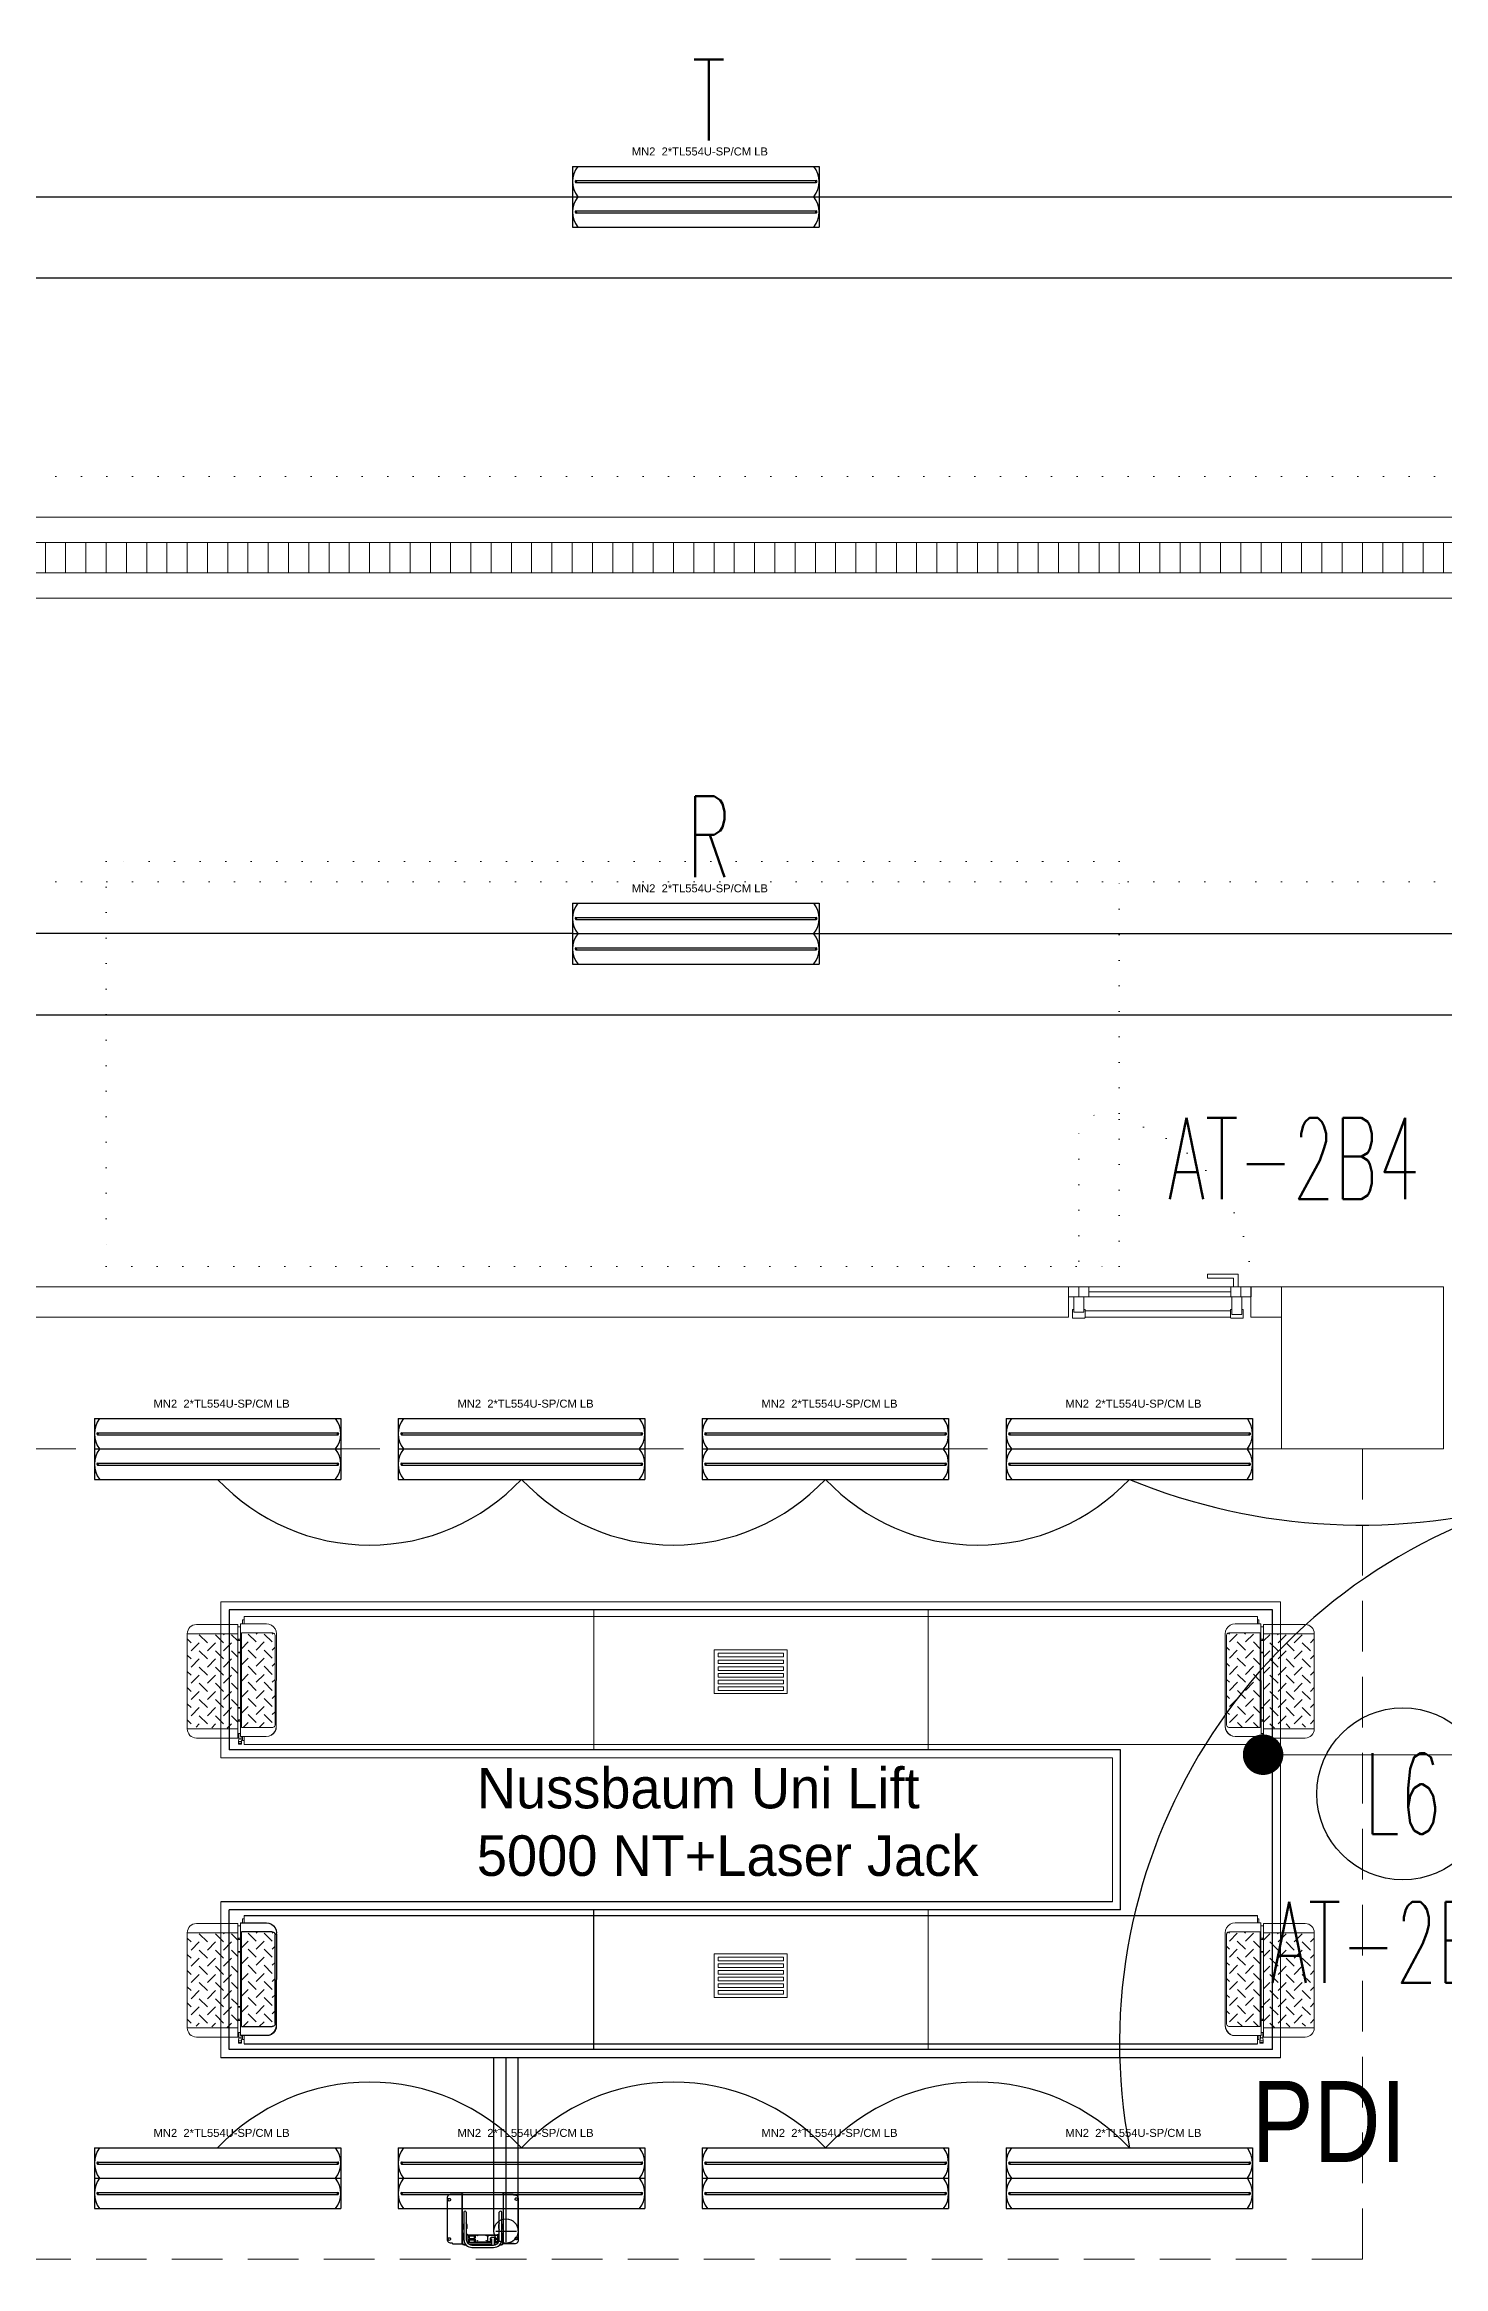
# Model space of a CAD drawing. Header units: metres. Extents: x -13316 to 152404, y -3899 to 30226.
# Drawn here: x 7150 to 7840, y 3916 to 5013 of the extents above; entities that cross this region are included whole.
import ezdxf
from ezdxf.enums import TextEntityAlignment as Align

# ---------------------------------------------------------------- set-up
doc = ezdxf.new("R2010")
doc.units = ezdxf.units.M
doc.header["$LTSCALE"] = 100
doc.header["$MEASUREMENT"] = 0
doc.linetypes.add('DOT2', pattern=[0.125, 0, -0.125])
doc.linetypes.add('HIDDEN', pattern=[0.375, 0.25, -0.125])
doc.layers.get('0').update_dxf_attribs({"color": 9, "lineweight": 9})
for name, color, linetype, lineweight in [('00', 9, 'Continuous', 9), ('01', 9, 'Continuous', 9), ('06B', 9, 'Continuous', 9), ('06D', 9, 'Continuous', 9), ('10', 9, 'Continuous', 9), ('15', 9, 'Continuous', 9), ('20', 9, 'DOT2', 9), ('21', 9, 'Continuous', 9), ('21_mahal200', 9, 'Continuous', 9), ('32-ekipman', 9, 'Continuous', 9), ('E-2x54 W SIVAÜSTÜ FLUORESAN YÜKSEK TAVAN ARMATÜRÜ', 7, 'Continuous', 30), ('E-KABLO', 7, 'Continuous', 30), ('E-LINYE', 7, 'Continuous', 30)]:
    doc.layers.add(name, color=color, linetype=linetype, lineweight=lineweight)
doc.styles.add('Arial', font='arial.ttf', dxfattribs={"height": 2.5})
doc.styles.add('E-YAZI', font='txttw.shx')
doc.styles.add('HAS100', font='GOTHIC.TTF', dxfattribs={"height": 200})
doc.styles.add('MuuM_TEXT-STANDART', font='ARIALN.TTF')
doc.dimstyles.new('MuuM_DIM200', dxfattribs={"dimscale": 20, "dimtxt": 2, "dimasz": 1, "dimexe": 1, "dimexo": 1, "dimgap": 1, "dimtad": 1, "dimdec": 1, "dimrnd": 0.5, "dimdsep": 46, "dimtxsty": 'MuuM_TEXT-STANDART', "dimblk": 'ARCHTICK', "dimcen": 0, "dimdle": 0.15, "dimclrd": 256, "dimclre": 256, "dimclrt": 256, "dimadec": 0, "dimazin": 0, "dimtfac": 5, "dimtdec": 1, "dimtix": 1, "dimtmove": 2, "dimatfit": 3, "dimldrblk": 'DOT', "dimfxl": 3, "dimfxlon": 1, "dimtolj": 1, "dimlwd": -1, "dimlwe": -1, "dimarcsym": 0})

# ---------------------------------------------------------------- blocks, each defined once
blk = doc.blocks.new('2x54 W SIVAÜSTÜ FLUORESAN YÜKSEK TAVAN ARMATÜRÜ')
at = {"layer": 'E-2x54 W SIVAÜSTÜ FLUORESAN YÜKSEK TAVAN ARMATÜRÜ', "color": 4}
for p, q in [((-60.8, 15), (-60.8, -15)), ((-60.8, 15), (60.8, 15)), ((60.8, 15), (60.8, 0)), ((-60, 0), (-15, 0)), ((15, 0), (60, 0)), ((60.8, 0), (60.8, -15)), ((-60.8, -15), (60.8, -15))]:
    blk.add_line(p, q, dxfattribs=at)
at = {"layer": 'E-2x54 W SIVAÜSTÜ FLUORESAN YÜKSEK TAVAN ARMATÜRÜ', "color": 7}
for p, q in [((-60.8, 0), (60.8, 0)), ((-59.3, 8), (59.3, 8)), ((-59.2, 7), (59.4, 7)), ((-59.3, -7), (59.3, -7)), ((-59.2, -8), (59.4, -8))]:
    blk.add_line(p, q, dxfattribs=at)
for centre in [(-59.2, 7.6), (-59.2, 7.3), (59.4, 7.6), (59.4, 7.3), (-59.2, -7.4), (-59.2, -7.7), (59.4, -7.4), (59.4, -7.7)]:
    blk.add_circle(centre, 0.11, dxfattribs=at)
for centre, radius, start, end in [((-48.7, 7.5), 12.1, 141.86, 218.14), ((48.7, 7.5), 12.1, 321.86, 38.14), ((-59.1, 7.5), 0.515, 106.8674, 266.7612), ((-59.3, 7.5), 0.519, 289.2244, 84.4042), ((59.5, 7.5), 0.515, 106.8674, 266.7612), ((59.3, 7.5), 0.519, 289.2244, 84.4042), ((-48.7, -7.5), 12.1, 141.86, 218.14), ((-59.1, -7.5), 0.515, 106.8674, 266.7612), ((-59.3, -7.5), 0.519, 289.2244, 84.4042), ((48.7, -7.5), 12.1, 321.86, 38.14), ((59.5, -7.5), 0.515, 106.8674, 266.7612), ((59.3, -7.5), 0.519, 289.2244, 84.4042)]:
    blk.add_arc(centre, radius, start, end, dxfattribs=at)
at = {"layer": 'E-2x54 W SIVAÜSTÜ FLUORESAN YÜKSEK TAVAN ARMATÜRÜ', "color": 7, "style": 'Arial'}
blk.add_text('MN2  2*TL554U-SP/CM LB', height=3.951, dxfattribs=at).set_placement((-31.6, 20.4))
blk = doc.blocks.new('p-kolon_80x80')
blk.add_lwpolyline([(-40, -40), (40, -40), (40, 40), (-40, 40)], close=True)
blk = doc.blocks.new('2.bod.sitatik')
at = {"layer": '01'}
blk.add_blockref('p-kolon_80x80', (7480, -4590), dxfattribs=at)
blk = doc.blocks.new('p-ızgara')
at = {"layer": '06D'}
h = blk.add_hatch(dxfattribs=at)
h.set_pattern_fill('_USER', color=252, scale=10, angle=90, style=0, pattern_type=0)
h.set_pattern_definition([(90, (-7e-12, -8630), (-10, 6e-16), [])])
h.paths.add_polyline_path([(7918, -4182.5), (907.5, -4182.5), (907.5, -4197.5), (7918, -4197.5)])
blk.add_lwpolyline([(7918, -4182.5), (907.5, -4182.5), (907.5, -4197.5), (7918, -4197.5)], close=True, dxfattribs=at)
blk = doc.blocks.new('K-AL-01A')
at = {"layer": '06B'}
blk.add_lwpolyline([(2634.7, 4254.3), (2634.7, 4260.5), (2619.7, 4260.5), (2619.7, 4258.6), (2632.5, 4258.6), (2632.5, 4258.6), (2632.5, 4254.3), (2634.7, 4254.3)], dxfattribs=at)
at = {"layer": '06D'}
for p, q in [((2638, 4254.3), (2551.1, 4254.3)), ((2551.1, 4249.3), (2638, 4249.3))]:
    blk.add_line(p, q, dxfattribs=at)
for points in [[(2553.6, 4241.8), (2558.6, 4241.8), (2558.6, 4249.3), (2553.6, 4249.3)], [(2636.6, 4240.7), (2631.6, 4240.7), (2631.6, 4249.3), (2636.6, 4249.3)], [(2631, 4239.4), (2559.2, 4239.4), (2559.2, 4242.5), (2631, 4242.5)]]:
    blk.add_lwpolyline(points, close=True, dxfattribs=at)
for points in [[(2553.6, 4243.2), (2553, 4243.2), (2553, 4239.2, 0.414214), (2553.3, 4238.8), (2558.8, 4238.8, 0.414214), (2559.2, 4239.2), (2559.2, 4243.2), (2558.6, 4243.2)], [(2636.6, 4243.2), (2637.2, 4243.2), (2637.2, 4239.2, -0.414214), (2636.8, 4238.8), (2631.3, 4238.8, -0.414214), (2631, 4239.2), (2631, 4243.2), (2631.6, 4243.2)]]:
    blk.add_lwpolyline(points, format="xyb", dxfattribs=at)
at = {"layer": '10'}
for points in [[(2551.1, 4254.3), (2551.1, 4249.3), (2556.1, 4249.3), (2556.1, 4254.3)], [(2556.1, 4254.3), (2556.1, 4249.3), (2561.1, 4249.3), (2561.1, 4254.3)], [(2631.1, 4254.3), (2631.1, 4249.3), (2636.1, 4249.3), (2636.1, 4254.3)], [(2636.1, 4254.3), (2636.1, 4249.3), (2641.1, 4249.3), (2641.1, 4254.3)]]:
    blk.add_lwpolyline(points, close=True, dxfattribs=at)
at = {"layer": '15'}
blk.add_lwpolyline([(2561.1, 4251.8), (2631.1, 4251.8)], dxfattribs=at)
at = {"layer": '20'}
blk.add_lwpolyline([(2556.1, 4254.3), (2556.1, 4339.3)], dxfattribs=at)
blk.add_arc((2556.1, 4254.3), 85, 0, 90, dxfattribs=at)
blk = doc.blocks.new('_ArchTick')
at = {"color": 0, "linetype": 'ByBlock', "const_width": 0.15}
blk.add_lwpolyline([(-0.5, -0.5), (0.5, 0.5)], dxfattribs=at)
blk = doc.blocks.new('_Dot')
at = {"color": 0, "linetype": 'ByBlock', "lineweight": -2}
blk.add_line((-0.5, 0), (-1, 0), dxfattribs=at)
at = {"color": 0, "linetype": 'ByBlock', "const_width": 0.5}
blk.add_lwpolyline([(-0.25, 0, 1), (0.25, 0, 1)], format="xyb", close=True, dxfattribs=at)
blk = doc.blocks.new('p-lif-2.bd')
at = {"lineweight": 0}
for p, q in [((5230, 0), (0, 0)), ((0, -770), (0, 0)), ((5230, -2250), (5230, 0)), ((4400, -770), (0, -770)), ((0, -2250), (0, -1480))]:
    blk.add_line(p, q, dxfattribs=at)
at = {"linetype": 'ByBlock', "lineweight": 30}
for p, q in [((5190, -40), (40, -40)), ((40, -40), (40, -730)), ((5190, -2210), (5190, -40)), ((4440, -730), (40, -730)), ((4440, -1520), (4440, -730))]:
    blk.add_line(p, q, dxfattribs=at)
for p, q in [((96, -665), (97, -108)), ((97, -108), (225, -108)), ((107, -108), (107, -88)), ((107, -88), (115, -88)), ((115, -73), (5115, -73)), ((115, -108), (115, -73)), ((5133, -108), (5005, -108)), ((5115, -108), (5115, -73)), ((5123, -88), (5115, -88)), ((5123, -108), (5123, -88)), ((5134, -665), (5133, -108)), ((83, -157), (-166, -157)), ((-166, -627), (-166, -157)), ((-147, -202), (-166, -183)), ((-107, -202), (-147, -242)), ((83, -112), (-121, -112)), ((-67, -202), (-107, -162)), ((-27, -202), (-67, -242)), ((13, -202), (-27, -162)), ((16, -159), (13, -162)), ((53, -202), (13, -242)), ((84, -193), (53, -162)), ((84, -112), (83, -112)), ((84, -672), (84, -112)), ((97, -184), (84, -184)), ((97, -190), (84, -190)), ((97, -124), (85, -124)), ((88, -184), (88, -190)), ((253, -153), (101, -153)), ((101, -153), (101, -620)), ((134, -198), (101, -231)), ((174, -198), (134, -159)), ((180, -153), (174, -159)), ((214, -198), (174, -238)), ((253, -198), (214, -159)), ((258, -154), (253, -159)), ((268, -605), (268, -168)), ((272, -145), (274, -158)), ((274, -163), (273, -615)), ((274, -163), (274, -158)), ((4958, -145), (4956, -158)), ((4956, -163), (4956, -158)), ((4956, -163), (4957, -615)), ((4962, -605), (4962, -168)), ((4972, -154), (4977, -159)), ((4977, -153), (5129, -153)), ((4977, -198), (5016, -159)), ((5016, -198), (5056, -238)), ((5050, -153), (5056, -159)), ((5056, -198), (5096, -159)), ((5096, -198), (5129, -231)), ((5129, -153), (5129, -620)), ((5133, -124), (5145, -124)), ((5133, -184), (5146, -184)), ((5133, -190), (5146, -190)), ((5142, -184), (5142, -190)), ((5146, -112), (5147, -112)), ((5146, -672), (5146, -112)), ((5146, -193), (5177, -162)), ((5147, -112), (5351, -112)), ((5147, -157), (5396, -157)), ((5177, -202), (5217, -242)), ((5214, -159), (5217, -162)), ((5217, -202), (5257, -162)), ((5257, -202), (5297, -242)), ((5297, -202), (5337, -162)), ((5337, -202), (5377, -242)), ((5377, -202), (5396, -183)), ((5396, -627), (5396, -157)), ((-147, -282), (-166, -263)), ((-107, -282), (-147, -322)), ((-67, -282), (-107, -242)), ((-107, -322), (-67, -362)), ((-27, -282), (-67, -322)), ((13, -282), (-27, -242)), ((-27, -322), (13, -362)), ((53, -282), (13, -322)), ((84, -273), (53, -242)), ((53, -322), (84, -353)), ((96, -249), (84, -249)), ((96, -252), (84, -252)), ((88, -249), (88, -252)), ((134, -278), (101, -311)), ((174, -278), (134, -238)), ((134, -318), (174, -358)), ((214, -278), (174, -318)), ((213, -318), (253, -358)), ((253, -278), (214, -238)), ((268, -224), (253, -238)), ((268, -303), (253, -318)), ((4962, -224), (4977, -238)), ((4962, -303), (4977, -318)), ((4977, -278), (5016, -238)), ((5017, -318), (4977, -358)), ((5016, -278), (5056, -318)), ((5056, -278), (5096, -238)), ((5096, -318), (5056, -358)), ((5096, -278), (5129, -311)), ((5134, -249), (5146, -249)), ((5134, -252), (5146, -252)), ((5142, -249), (5142, -252)), ((5146, -273), (5177, -242)), ((5177, -322), (5146, -353)), ((5177, -282), (5217, -322)), ((5217, -282), (5257, -242)), ((5257, -322), (5217, -362)), ((5257, -282), (5297, -322)), ((5297, -282), (5337, -242)), ((5337, -322), (5297, -362)), ((5337, -282), (5377, -322)), ((5377, -282), (5396, -263)), ((-166, -343), (-147, -362)), ((-147, -442), (-166, -423)), ((-107, -362), (-147, -402)), ((-67, -442), (-107, -402)), ((-27, -362), (-67, -402)), ((13, -442), (-27, -402)), ((53, -362), (13, -402)), ((84, -433), (53, -402)), ((134, -357), (101, -391)), ((134, -437), (101, -470)), ((174, -437), (134, -397)), ((213, -358), (174, -397)), ((213, -437), (174, -477)), ((253, -437), (213, -397)), ((268, -383), (253, -397)), ((4962, -383), (4977, -397)), ((4977, -437), (5017, -397)), ((5017, -358), (5056, -397)), ((5017, -437), (5056, -477)), ((5056, -437), (5096, -397)), ((5096, -357), (5129, -391)), ((5096, -437), (5129, -470)), ((5146, -433), (5177, -402)), ((5177, -362), (5217, -402)), ((5217, -442), (5257, -402)), ((5257, -362), (5297, -402)), ((5297, -442), (5337, -402)), ((5337, -362), (5377, -402)), ((5396, -343), (5377, -362)), ((5377, -442), (5396, -423)), ((-147, -522), (-166, -503)), ((-107, -442), (-147, -482)), ((-107, -522), (-147, -562)), ((-67, -522), (-107, -482)), ((-27, -442), (-67, -482)), ((-27, -522), (-67, -562)), ((13, -522), (-27, -482)), ((53, -442), (13, -482)), ((53, -522), (13, -562)), ((84, -513), (53, -482)), ((96, -521), (84, -521)), ((84, -524), (96, -524)), ((88, -521), (88, -524)), ((134, -517), (101, -550)), ((174, -517), (134, -477)), ((213, -517), (174, -556)), ((253, -517), (213, -477)), ((268, -462), (253, -477)), ((268, -542), (253, -556)), ((4962, -462), (4977, -477)), ((4962, -542), (4977, -556)), ((4977, -517), (5017, -477)), ((5017, -517), (5056, -556)), ((5056, -517), (5096, -477)), ((5096, -517), (5129, -550)), ((5134, -521), (5146, -521)), ((5146, -524), (5134, -524)), ((5142, -521), (5142, -524)), ((5146, -513), (5177, -482)), ((5177, -442), (5217, -482)), ((5177, -522), (5217, -562)), ((5217, -522), (5257, -482)), ((5257, -442), (5297, -482)), ((5257, -522), (5297, -562)), ((5297, -522), (5337, -482)), ((5337, -442), (5377, -482)), ((5337, -522), (5377, -562)), ((5377, -522), (5396, -503)), ((-147, -602), (-166, -583)), ((-166, -627), (83, -627)), ((-107, -602), (-122, -618)), ((-67, -602), (-107, -562)), ((-27, -602), (-45, -621)), ((13, -602), (-27, -562)), ((53, -602), (31, -624)), ((84, -593), (53, -562)), ((84, -583), (96, -583)), ((96, -589), (84, -589)), ((96, -649), (84, -649)), ((88, -583), (88, -589)), ((88, -649), (88, -676)), ((101, -620), (253, -620)), ((134, -596), (110, -620)), ((174, -596), (134, -556)), ((213, -596), (189, -620)), ((253, -596), (213, -556)), ((256, -620), (253, -620)), ((4974, -620), (4977, -620)), ((4977, -596), (5017, -556)), ((5129, -620), (4977, -620)), ((5017, -596), (5041, -620)), ((5056, -596), (5096, -556)), ((5096, -596), (5120, -620)), ((5146, -583), (5134, -583)), ((5134, -589), (5146, -589)), ((5134, -649), (5146, -649)), ((5142, -583), (5142, -589)), ((5142, -649), (5142, -676)), ((5146, -593), (5177, -562)), ((5396, -627), (5147, -627)), ((5177, -602), (5199, -624)), ((5217, -602), (5257, -562)), ((5257, -602), (5275, -621)), ((5297, -602), (5337, -562)), ((5337, -602), (5352, -618)), ((5377, -602), (5396, -583)), ((-121, -672), (84, -672)), ((88, -676), (86, -690)), ((86, -690), (86, -700)), ((86, -690), (102, -690)), ((88, -676), (100, -676)), ((100, -698), (88, -698)), ((88, -702), (100, -702)), ((224, -665), (96, -665)), ((100, -665), (100, -676)), ((102, -690), (100, -676)), ((102, -690), (102, -700)), ((107, -685), (107, -665)), ((115, -685), (107, -685)), ((115, -704), (115, -665)), ((115, -704), (5089, -704)), ((236, -663), (224, -665)), ((4994, -663), (5006, -665)), ((5006, -665), (5134, -665)), ((5115, -704), (5115, -665)), ((5115, -685), (5123, -685)), ((5123, -685), (5123, -665)), ((5128, -690), (5130, -676)), ((5128, -690), (5128, -700)), ((5144, -690), (5128, -690)), ((5130, -665), (5130, -676)), ((5142, -676), (5130, -676)), ((5130, -698), (5142, -698)), ((5142, -702), (5130, -702)), ((5142, -676), (5144, -690)), ((5144, -690), (5144, -700)), ((5351, -672), (5146, -672)), ((83, -1633), (-166, -1633)), ((-166, -2103), (-166, -1633)), ((83, -1588), (-121, -1588)), ((-67, -1679), (-107, -1639)), ((13, -1679), (-27, -1639)), ((16, -1636), (13, -1639)), ((84, -1670), (53, -1639)), ((84, -1588), (83, -1588)), ((84, -2148), (84, -1588)), ((97, -1600), (85, -1600)), ((96, -2141), (97, -1584)), ((101, -1629), (101, -2096)), ((107, -1584), (107, -1565)), ((107, -1565), (115, -1565)), ((115, -1584), (115, -1549)), ((174, -1675), (134, -1635)), ((180, -1629), (174, -1635)), ((4958, -1621), (4956, -1634)), ((4956, -1639), (4956, -1634)), ((4956, -1639), (4957, -2092)), ((4962, -2082), (4962, -1644)), ((4972, -1630), (4977, -1635)), ((4977, -1629), (5129, -1629)), ((4977, -1675), (5016, -1635)), ((5133, -1584), (5005, -1584)), ((5050, -1629), (5056, -1635)), ((5056, -1675), (5096, -1635)), ((5115, -1584), (5115, -1549)), ((5123, -1565), (5115, -1565)), ((5123, -1584), (5123, -1565)), ((5129, -1629), (5129, -2096)), ((5134, -2141), (5133, -1584)), ((5133, -1600), (5145, -1600)), ((5146, -1588), (5147, -1588)), ((5146, -2148), (5146, -1588)), ((5146, -1670), (5177, -1639)), ((5147, -1588), (5351, -1588)), ((5147, -1633), (5396, -1633)), ((5214, -1636), (5217, -1639)), ((5217, -1679), (5257, -1639)), ((5297, -1679), (5337, -1639)), ((5396, -2103), (5396, -1633)), ((-147, -1679), (-166, -1660)), ((-147, -1759), (-166, -1740)), ((-107, -1679), (-147, -1719)), ((-67, -1759), (-107, -1719)), ((-27, -1679), (-67, -1719)), ((13, -1759), (-27, -1719)), ((53, -1679), (13, -1719)), ((84, -1750), (53, -1719)), ((97, -1660), (84, -1660)), ((97, -1666), (84, -1666)), ((96, -1726), (84, -1726)), ((96, -1729), (84, -1729)), ((88, -1660), (88, -1666)), ((88, -1726), (88, -1729)), ((134, -1675), (101, -1708)), ((134, -1754), (101, -1787)), ((174, -1754), (134, -1715)), ((4962, -1700), (4977, -1715)), ((4977, -1754), (5016, -1715)), ((5016, -1675), (5056, -1715)), ((5016, -1754), (5056, -1794)), ((5056, -1754), (5096, -1715)), ((5096, -1675), (5129, -1708)), ((5096, -1754), (5129, -1787)), ((5133, -1660), (5146, -1660)), ((5133, -1666), (5146, -1666)), ((5134, -1726), (5146, -1726)), ((5134, -1729), (5146, -1729)), ((5142, -1660), (5142, -1666)), ((5142, -1726), (5142, -1729)), ((5146, -1750), (5177, -1719)), ((5177, -1679), (5217, -1719)), ((5217, -1759), (5257, -1719)), ((5257, -1679), (5297, -1719)), ((5297, -1759), (5337, -1719)), ((5337, -1679), (5377, -1719)), ((5377, -1679), (5396, -1660)), ((5377, -1759), (5396, -1740)), ((-166, -1820), (-147, -1839)), ((-107, -1759), (-147, -1799)), ((-107, -1839), (-147, -1879)), ((-107, -1799), (-67, -1839)), ((-27, -1759), (-67, -1799)), ((-27, -1839), (-67, -1879)), ((-27, -1799), (13, -1839)), ((53, -1759), (13, -1799)), ((53, -1839), (13, -1879)), ((53, -1799), (84, -1830)), ((134, -1834), (101, -1867)), ((134, -1794), (174, -1834)), ((4962, -1780), (4977, -1794)), ((4962, -1859), (4977, -1874)), ((5017, -1794), (4977, -1834)), ((5017, -1834), (5056, -1874)), ((5096, -1794), (5056, -1834)), ((5096, -1834), (5129, -1867)), ((5177, -1799), (5146, -1830)), ((5177, -1759), (5217, -1799)), ((5177, -1839), (5217, -1879)), ((5257, -1799), (5217, -1839)), ((5257, -1759), (5297, -1799)), ((5257, -1839), (5297, -1879)), ((5337, -1799), (5297, -1839)), ((5337, -1759), (5377, -1799)), ((5337, -1839), (5377, -1879)), ((5396, -1820), (5377, -1839)), ((-147, -1919), (-166, -1900)), ((-107, -1919), (-147, -1959)), ((-67, -1919), (-107, -1879)), ((-67, -1999), (-107, -1959)), ((-27, -1919), (-67, -1959)), ((13, -1919), (-27, -1879)), ((13, -1999), (-27, -1959)), ((53, -1919), (13, -1959)), ((84, -1910), (53, -1879)), ((84, -1990), (53, -1959)), ((134, -1913), (101, -1946)), ((174, -1913), (134, -1874)), ((174, -1993), (134, -1953)), ((4962, -1939), (4977, -1953)), ((4977, -1913), (5017, -1874)), ((4977, -1993), (5017, -1953)), ((5017, -1913), (5056, -1953)), ((5056, -1913), (5096, -1874)), ((5056, -1993), (5096, -1953)), ((5096, -1913), (5129, -1946)), ((5146, -1910), (5177, -1879)), ((5146, -1990), (5177, -1959)), ((5177, -1919), (5217, -1959)), ((5217, -1919), (5257, -1879)), ((5217, -1999), (5257, -1959)), ((5257, -1919), (5297, -1959)), ((5297, -1919), (5337, -1879)), ((5297, -1999), (5337, -1959)), ((5337, -1919), (5377, -1959)), ((5377, -1919), (5396, -1900)), ((-147, -1999), (-166, -1980)), ((-147, -2079), (-166, -2060)), ((-107, -1999), (-147, -2039)), ((-107, -2079), (-122, -2094)), ((-67, -2079), (-107, -2039)), ((-27, -1999), (-67, -2039)), ((-27, -2079), (-45, -2097)), ((13, -2079), (-27, -2039)), ((53, -1999), (13, -2039)), ((53, -2079), (31, -2101)), ((84, -2070), (53, -2039)), ((96, -1997), (84, -1997)), ((84, -2000), (96, -2000)), ((84, -2060), (96, -2060)), ((96, -2066), (84, -2066)), ((88, -1997), (88, -2000)), ((88, -2060), (88, -2066)), ((134, -1993), (101, -2026)), ((134, -2072), (110, -2096)), ((174, -2073), (134, -2033)), ((4962, -2018), (4977, -2033)), ((4977, -2073), (5017, -2033)), ((5017, -1993), (5056, -2033)), ((5017, -2073), (5041, -2096)), ((5056, -2073), (5096, -2033)), ((5096, -1993), (5129, -2026)), ((5096, -2072), (5120, -2096)), ((5134, -1997), (5146, -1997)), ((5146, -2000), (5134, -2000)), ((5146, -2060), (5134, -2060)), ((5134, -2066), (5146, -2066)), ((5142, -1997), (5142, -2000)), ((5142, -2060), (5142, -2066)), ((5146, -2070), (5177, -2039)), ((5177, -1999), (5217, -2039)), ((5177, -2079), (5199, -2101)), ((5217, -2079), (5257, -2039)), ((5257, -1999), (5297, -2039)), ((5257, -2079), (5275, -2097)), ((5297, -2079), (5337, -2039)), ((5337, -1999), (5377, -2039)), ((5337, -2079), (5352, -2094)), ((5377, -1999), (5396, -1980)), ((5377, -2079), (5396, -2060)), ((-166, -2103), (83, -2103)), ((-121, -2148), (84, -2148)), ((96, -2125), (84, -2125)), ((88, -2152), (86, -2167)), ((86, -2167), (86, -2177)), ((86, -2167), (102, -2167)), ((88, -2125), (88, -2152)), ((88, -2152), (100, -2152)), ((100, -2175), (88, -2175)), ((88, -2179), (100, -2179)), ((100, -2141), (100, -2152)), ((102, -2167), (100, -2152)), ((102, -2167), (102, -2177)), ((107, -2161), (107, -2141)), ((115, -2161), (107, -2161)), ((115, -2181), (115, -2141)), ((4974, -2096), (4977, -2096)), ((5129, -2096), (4977, -2096)), ((4994, -2140), (5006, -2141)), ((5006, -2141), (5134, -2141)), ((5115, -2181), (5115, -2141)), ((5115, -2161), (5123, -2161)), ((5123, -2161), (5123, -2141)), ((5128, -2167), (5130, -2152)), ((5128, -2167), (5128, -2177)), ((5144, -2167), (5128, -2167)), ((5130, -2141), (5130, -2152)), ((5142, -2152), (5130, -2152)), ((5130, -2175), (5142, -2175)), ((5142, -2179), (5130, -2179)), ((5134, -2125), (5146, -2125)), ((5142, -2125), (5142, -2152)), ((5142, -2152), (5144, -2167)), ((5144, -2167), (5144, -2177)), ((5351, -2148), (5146, -2148)), ((5396, -2103), (5147, -2103))]:
    blk.add_line(p, q)
at = {"linetype": 'ByBlock', "lineweight": 0}
for p, q in [((1840, -40), (1840, -730)), ((3490, -40), (3490, -730)), ((2795, -237), (2435, -237)), ((2435, -237), (2435, -453)), ((2454, -272), (2454, -254)), ((2454, -254), (2776, -254)), ((2776, -272), (2454, -272)), ((2454, -305), (2454, -287)), ((2454, -287), (2776, -287)), ((2776, -305), (2454, -305)), ((2454, -338), (2454, -320)), ((2454, -320), (2776, -320)), ((2776, -254), (2776, -272)), ((2776, -287), (2776, -305)), ((2776, -320), (2776, -338)), ((2795, -453), (2795, -237)), ((2776, -338), (2454, -338)), ((2454, -371), (2454, -353)), ((2454, -353), (2776, -353)), ((2776, -371), (2454, -371)), ((2454, -404), (2454, -386)), ((2454, -386), (2776, -386)), ((2776, -404), (2454, -404)), ((2454, -437), (2454, -419)), ((2454, -419), (2776, -419)), ((2776, -437), (2454, -437)), ((2776, -353), (2776, -371)), ((2776, -386), (2776, -404)), ((2776, -419), (2776, -437)), ((2435, -453), (2795, -453)), ((4400, -1480), (4400, -770)), ((3490, -1520), (3490, -2210)), ((2795, -1737), (2435, -1737)), ((2435, -1737), (2435, -1953)), ((2454, -1772), (2454, -1754)), ((2454, -1754), (2776, -1754)), ((2776, -1754), (2776, -1772)), ((2795, -1953), (2795, -1737)), ((2776, -1772), (2454, -1772)), ((2454, -1805), (2454, -1787)), ((2454, -1787), (2776, -1787)), ((2776, -1805), (2454, -1805)), ((2454, -1838), (2454, -1820)), ((2454, -1820), (2776, -1820)), ((2776, -1838), (2454, -1838)), ((2454, -1871), (2454, -1853)), ((2454, -1853), (2776, -1853)), ((2776, -1787), (2776, -1805)), ((2776, -1820), (2776, -1838)), ((2776, -1853), (2776, -1871)), ((2435, -1953), (2795, -1953)), ((2776, -1871), (2454, -1871)), ((2454, -1904), (2454, -1886)), ((2454, -1886), (2776, -1886)), ((2776, -1904), (2454, -1904)), ((2454, -1937), (2454, -1919)), ((2454, -1919), (2776, -1919)), ((2776, -1937), (2454, -1937)), ((2776, -1886), (2776, -1904)), ((2776, -1919), (2776, -1937))]:
    blk.add_line(p, q, dxfattribs=at)
at = {"lineweight": 30}
for p, q in [((4400, -1480), (0, -1480)), ((4440, -1520), (40, -1520)), ((40, -2210), (40, -1520)), ((1840, -2210), (1840, -1520)), ((97, -1584), (225, -1584)), ((253, -1629), (101, -1629)), ((115, -1549), (5115, -1549)), ((253, -1675), (214, -1635)), ((258, -1630), (253, -1635)), ((268, -2082), (268, -1644)), ((272, -1621), (274, -1634)), ((274, -1639), (273, -2092)), ((274, -1639), (274, -1634)), ((214, -1675), (174, -1715)), ((214, -1754), (174, -1794)), ((253, -1754), (214, -1715)), ((268, -1700), (253, -1715)), ((213, -1834), (174, -1874)), ((213, -1794), (253, -1834)), ((268, -1780), (253, -1794)), ((268, -1859), (253, -1874)), ((213, -1913), (174, -1953)), ((253, -1913), (213, -1874)), ((253, -1993), (213, -1953)), ((268, -1939), (253, -1953)), ((213, -1993), (174, -2033)), ((213, -2073), (189, -2096)), ((253, -2073), (213, -2033)), ((268, -2018), (253, -2033)), ((224, -2141), (96, -2141)), ((101, -2096), (253, -2096)), ((115, -2181), (5115, -2181)), ((236, -2140), (224, -2141)), ((256, -2096), (253, -2096)), ((5230, -2250), (0, -2250)), ((5190, -2210), (40, -2210)), ((1347, -3106), (1347, -2250)), ((1407, -3106), (1407, -2250)), ((1467, -3106), (1467, -2250)), ((1117, -2941), (1117, -3149)), ((1125, -2945), (1127, -2945)), ((1132, -2926), (1127, -2927)), ((1129, -2957), (1127, -2958)), ((1139, -2926), (1132, -2926)), ((1141, -2926), (1139, -2926)), ((1141, -2925), (1190, -2925)), ((1141, -2926), (1141, -2925)), ((1141, -2926), (1190, -2926)), ((1190, -2926), (1141, -2926)), ((1190, -3168), (1190, -2920)), ((1193, -2920), (1190, -2920)), ((1190, -2929), (1190, -3164)), ((1193, -2917), (1193, -2920)), ((1391, -2917), (1193, -2917)), ((1391, -2920), (1391, -2917)), ((1394, -2920), (1391, -2920)), ((1394, -3168), (1394, -2920)), ((1439, -2925), (1394, -2925)), ((1395, -3164), (1395, -2929)), ((1445, -2929), (1444, -2929)), ((1453, -2929), (1445, -2929)), ((1456, -2942), (1458, -2942)), ((1460, -2954), (1458, -2955)), ((1468, -3152), (1468, -2944)), ((1199, -3065), (1197, -3074)), ((1199, -3013), (1199, -3147)), ((1211, -3013), (1211, -3147)), ((1213, -3074), (1211, -3065)), ((1374, -3065), (1372, -3074)), ((1374, -3147), (1374, -3013)), ((1386, -3147), (1386, -3013)), ((1388, -3074), (1386, -3065)), ((1407, -3159), (1407, -3057)), ((1125, -3139), (1127, -3139)), ((1129, -3151), (1127, -3152)), ((1132, -3164), (1140, -3164)), ((1140, -3164), (1141, -3164)), ((1145, -3169), (1191, -3169)), ((1190, -3115), (1193, -3115)), ((1190, -3168), (1192, -3168)), ((1192, -3168), (1192, -3115)), ((1193, -3115), (1193, -3171)), ((1193, -3171), (1207, -3171)), ((1199, -3074), (1197, -3074)), ((1197, -3074), (1197, -3093)), ((1200, -3174), (1209, -3174)), ((1213, -3074), (1211, -3074)), ((1213, -3123), (1212, -3123)), ((1213, -3074), (1213, -3093)), ((1216, -3161), (1216, -3128)), ((1216, -3159), (1217, -3160)), ((1226, -3161), (1220, -3161)), ((1221, -3125), (1363, -3125)), ((1336, -3162), (1221, -3162)), ((1336, -3164), (1221, -3164)), ((1222, -3125), (1222, -3140)), ((1226, -3140), (1222, -3140)), ((1255, -3144), (1222, -3144)), ((1222, -3144), (1222, -3160)), ((1226, -3160), (1222, -3160)), ((1225, -3171), (1336, -3171)), ((1226, -3141), (1226, -3129)), ((1226, -3162), (1226, -3149)), ((1227, -3129), (1251, -3129)), ((1227, -3142), (1251, -3142)), ((1227, -3149), (1251, -3149)), ((1227, -3162), (1251, -3162)), ((1232, -3174), (1336, -3174)), ((1239, -3175), (1346, -3175)), ((1251, -3141), (1251, -3129)), ((1255, -3140), (1251, -3140)), ((1251, -3142), (1251, -3142)), ((1251, -3162), (1251, -3149)), ((1255, -3160), (1251, -3160)), ((1336, -3161), (1251, -3161)), ((1251, -3162), (1251, -3162)), ((1255, -3125), (1255, -3140)), ((1255, -3144), (1255, -3160)), ((1318, -3126), (1366, -3126)), ((1318, -3156), (1318, -3126)), ((1319, -3157), (1335, -3157)), ((1328, -3144), (1328, -3149)), ((1336, -3145), (1336, -3175)), ((1349, -3145), (1349, -3174)), ((1365, -3161), (1349, -3161)), ((1363, -3162), (1349, -3162)), ((1363, -3164), (1349, -3164)), ((1349, -3171), (1360, -3171)), ((1349, -3174), (1353, -3174)), ((1350, -3157), (1365, -3157)), ((1356, -3106), (1458, -3107)), ((1356, -3144), (1356, -3149)), ((1366, -3156), (1366, -3126)), ((1368, -3128), (1368, -3161)), ((1370, -3122), (1370, -3122)), ((1372, -3074), (1374, -3074)), ((1372, -3093), (1372, -3074)), ((1373, -3123), (1372, -3123)), ((1375, -3174), (1385, -3174)), ((1378, -3171), (1391, -3171)), ((1386, -3074), (1388, -3074)), ((1388, -3093), (1388, -3074)), ((1391, -3171), (1391, -3115)), ((1391, -3115), (1394, -3115)), ((1392, -3168), (1392, -3115)), ((1394, -3168), (1392, -3168)), ((1444, -3167), (1394, -3167)), ((1394, -3167), (1444, -3167)), ((1444, -3169), (1394, -3169)), ((1444, -3167), (1446, -3167)), ((1444, -3167), (1444, -3169)), ((1446, -3167), (1453, -3167)), ((1453, -3167), (1458, -3166)), ((1456, -3136), (1458, -3136)), ((1460, -3148), (1458, -3149)), ((1239, -3187), (1346, -3187))]:
    blk.add_line(p, q, dxfattribs=at)
for points in [[(225, -108), (237, -110), (249, -115), (259, -123), (267, -133), (272, -145)], [(5005, -108), (4993, -110), (4981, -115), (4971, -123), (4963, -133), (4958, -145)], [(253, -153), (256, -153), (260, -154), (262, -156), (265, -158), (266, -161), (268, -164), (268, -168)], [(4977, -153), (4974, -153), (4970, -154), (4968, -156), (4965, -158), (4964, -161), (4962, -164), (4962, -168)], [(273, -615), (272, -628), (267, -640), (259, -650), (249, -658), (237, -663), (224, -665)], [(273, -615), (271, -628), (266, -640), (258, -650), (248, -658), (236, -663)], [(268, -605), (267, -609), (266, -612), (264, -615), (262, -617), (259, -619), (256, -620), (253, -620)], [(267, -605), (267, -609), (266, -612), (264, -615), (262, -617), (259, -619), (256, -620)], [(4957, -615), (4959, -628), (4964, -640), (4972, -650), (4982, -658), (4994, -663)], [(4957, -615), (4958, -628), (4963, -640), (4971, -650), (4981, -658), (4993, -663), (5006, -665)], [(4962, -605), (4963, -609), (4964, -612), (4966, -615), (4968, -617), (4971, -619), (4974, -620), (4977, -620)], [(4963, -605), (4963, -609), (4964, -612), (4966, -615), (4968, -617), (4971, -619), (4974, -620)], [(5005, -1584), (4993, -1586), (4981, -1591), (4971, -1599), (4963, -1609), (4958, -1621)], [(4977, -1629), (4974, -1630), (4970, -1631), (4968, -1632), (4965, -1635), (4964, -1638), (4962, -1641), (4962, -1644)], [(4962, -2082), (4963, -2085), (4964, -2088), (4966, -2091), (4968, -2093), (4971, -2095), (4974, -2096), (4977, -2096)], [(4963, -2082), (4963, -2085), (4964, -2088), (4966, -2091), (4968, -2093), (4971, -2095), (4974, -2096)], [(4957, -2092), (4959, -2104), (4964, -2116), (4972, -2127), (4982, -2135), (4994, -2140)], [(4957, -2092), (4958, -2104), (4963, -2116), (4971, -2127), (4981, -2135), (4993, -2140), (5006, -2141)]]:
    blk.add_lwpolyline(points)
for points in [[(225, -1584), (237, -1586), (249, -1591), (259, -1599), (267, -1609), (272, -1621)], [(253, -1629), (256, -1630), (260, -1631), (262, -1632), (265, -1635), (266, -1638), (268, -1641), (268, -1644)], [(268, -2082), (267, -2085), (266, -2088), (264, -2091), (262, -2093), (259, -2095), (256, -2096), (253, -2096)], [(267, -2082), (267, -2085), (266, -2088), (264, -2091), (262, -2093), (259, -2095), (256, -2096)], [(273, -2092), (272, -2104), (267, -2116), (259, -2127), (249, -2135), (237, -2140), (224, -2141)], [(273, -2092), (271, -2104), (266, -2116), (258, -2127), (248, -2135), (236, -2140)], [(1127, -2927), (1123, -2929), (1120, -2932), (1118, -2936), (1117, -2941)], [(1127, -2958), (1125, -2957), (1123, -2956), (1122, -2955), (1121, -2953), (1120, -2951), (1121, -2949), (1122, -2947), (1123, -2946), (1125, -2945)], [(1127, -2945), (1129, -2945), (1131, -2946), (1132, -2947), (1133, -2949), (1133, -2951), (1133, -2953), (1132, -2955), (1131, -2956), (1129, -2957)], [(1444, -2929), (1444, -2928), (1443, -2926), (1442, -2925), (1441, -2925), (1439, -2925)], [(1458, -2955), (1456, -2954), (1454, -2953), (1453, -2952), (1452, -2950), (1451, -2948), (1452, -2946), (1453, -2944), (1454, -2943), (1456, -2942)], [(1468, -2944), (1467, -2940), (1465, -2935), (1462, -2932), (1457, -2930), (1453, -2929)], [(1458, -2942), (1460, -2942), (1462, -2943), (1463, -2944), (1464, -2946), (1464, -2948), (1464, -2950), (1463, -2952), (1462, -2953), (1460, -2954)], [(1117, -3149), (1118, -3154), (1120, -3158), (1123, -3161), (1127, -3163), (1132, -3164)], [(1127, -3152), (1125, -3151), (1123, -3150), (1122, -3149), (1121, -3147), (1120, -3145), (1121, -3143), (1122, -3141), (1123, -3140), (1125, -3139)], [(1127, -3139), (1129, -3139), (1131, -3140), (1132, -3141), (1133, -3143), (1133, -3145), (1133, -3147), (1132, -3149), (1131, -3150), (1129, -3151)], [(1141, -3164), (1141, -3166), (1142, -3167), (1143, -3168), (1144, -3168), (1145, -3169)], [(1211, -3122), (1211, -3122), (1212, -3121)], [(1212, -3123), (1211, -3123), (1211, -3123)], [(1212, -3123), (1211, -3123), (1211, -3123)], [(1212, -3125), (1211, -3124), (1211, -3124)], [(1212, -3121), (1213, -3122), (1214, -3122), (1215, -3122), (1215, -3123)], [(1215, -3122), (1214, -3122), (1213, -3123), (1212, -3123)], [(1215, -3123), (1215, -3124), (1214, -3124), (1213, -3124), (1212, -3125)], [(1215, -3122), (1215, -3122), (1214, -3122), (1213, -3123), (1213, -3123)], [(1221, -3125), (1220, -3125), (1218, -3126), (1217, -3126), (1217, -3127), (1216, -3128)], [(1216, -3161), (1217, -3162), (1217, -3163), (1218, -3163), (1220, -3164), (1221, -3164)], [(1217, -3160), (1217, -3161), (1218, -3162), (1220, -3162), (1221, -3162)], [(1220, -3161), (1218, -3161), (1217, -3161)], [(1222, -3126), (1222, -3126), (1222, -3126), (1222, -3126), (1222, -3127), (1223, -3127)], [(1222, -3140), (1222, -3140), (1223, -3140)], [(1222, -3140), (1222, -3140), (1222, -3140), (1222, -3140), (1222, -3140)], [(1222, -3147), (1222, -3147), (1222, -3147), (1222, -3147), (1222, -3147), (1223, -3147)], [(1222, -3160), (1222, -3160), (1223, -3160)], [(1222, -3160), (1222, -3160), (1222, -3160), (1222, -3160), (1222, -3160)], [(1227, -3129), (1227, -3129), (1227, -3129), (1226, -3129), (1226, -3129), (1226, -3129)], [(1226, -3141), (1226, -3141), (1226, -3141), (1227, -3142), (1227, -3142), (1227, -3142), (1227, -3142)], [(1227, -3149), (1227, -3149), (1227, -3149), (1226, -3149), (1226, -3149), (1226, -3149)], [(1226, -3162), (1226, -3162), (1226, -3162), (1227, -3162), (1227, -3162), (1227, -3162), (1227, -3162)], [(1251, -3129), (1251, -3129), (1251, -3129), (1251, -3129), (1251, -3129), (1251, -3129)], [(1251, -3141), (1251, -3141), (1251, -3141), (1251, -3142), (1251, -3142), (1251, -3142)], [(1251, -3149), (1251, -3149), (1251, -3149), (1251, -3149), (1251, -3149), (1251, -3149)], [(1251, -3162), (1251, -3162), (1251, -3162), (1251, -3162), (1251, -3162), (1251, -3162)], [(1255, -3126), (1255, -3126), (1255, -3126), (1255, -3126), (1255, -3127), (1255, -3127)], [(1255, -3140), (1255, -3140), (1255, -3140)], [(1255, -3140), (1255, -3140), (1255, -3140), (1255, -3140), (1255, -3140)], [(1255, -3147), (1255, -3147), (1255, -3147), (1255, -3147), (1255, -3147), (1255, -3147)], [(1255, -3160), (1255, -3160), (1255, -3160)], [(1255, -3160), (1255, -3160), (1255, -3160), (1255, -3160), (1255, -3160)], [(1264, -3129), (1264, -3129), (1264, -3129), (1264, -3128), (1264, -3128), (1265, -3128)], [(1265, -3130), (1264, -3130), (1264, -3130), (1264, -3129), (1264, -3129), (1264, -3129)], [(1264, -3153), (1264, -3153), (1264, -3153), (1264, -3153), (1264, -3152), (1265, -3152)], [(1265, -3154), (1264, -3154), (1264, -3154), (1264, -3153), (1264, -3153), (1264, -3153)], [(1265, -3128), (1265, -3128), (1266, -3128), (1266, -3129), (1266, -3129), (1266, -3129)], [(1266, -3129), (1266, -3129), (1266, -3129), (1266, -3130), (1265, -3130), (1265, -3130)], [(1265, -3152), (1265, -3152), (1266, -3153), (1266, -3153), (1266, -3153), (1266, -3153)], [(1266, -3153), (1266, -3153), (1266, -3153), (1266, -3154), (1265, -3154), (1265, -3154)], [(1309, -3129), (1309, -3129), (1309, -3129), (1309, -3128), (1309, -3128), (1310, -3128)], [(1310, -3130), (1309, -3130), (1309, -3130), (1309, -3129), (1309, -3129), (1309, -3129)], [(1309, -3153), (1309, -3153), (1309, -3153), (1309, -3153), (1309, -3152), (1310, -3152)], [(1310, -3154), (1309, -3154), (1309, -3154), (1309, -3153), (1309, -3153), (1309, -3153)], [(1310, -3128), (1310, -3128), (1311, -3128), (1311, -3129), (1311, -3129), (1311, -3129)], [(1311, -3129), (1311, -3129), (1311, -3129), (1311, -3130), (1310, -3130), (1310, -3130)], [(1310, -3152), (1310, -3152), (1311, -3153), (1311, -3153), (1311, -3153), (1311, -3153)], [(1311, -3153), (1311, -3153), (1311, -3153), (1311, -3154), (1310, -3154), (1310, -3154)], [(1320, -3133), (1320, -3132), (1319, -3132), (1319, -3131), (1319, -3131), (1319, -3131), (1318, -3130), (1318, -3130)], [(1319, -3157), (1319, -3156), (1319, -3156), (1319, -3156), (1318, -3156), (1318, -3156)], [(1320, -3156), (1320, -3156), (1319, -3157), (1319, -3157)], [(1329, -3142), (1329, -3143), (1328, -3144)], [(1333, -3144), (1332, -3145), (1330, -3146), (1330, -3146), (1329, -3147), (1328, -3148), (1328, -3149)], [(1328, -3149), (1328, -3150), (1329, -3152), (1330, -3152), (1330, -3153), (1332, -3154), (1333, -3155)], [(1345, -3137), (1342, -3137), (1340, -3137), (1338, -3137), (1336, -3138), (1334, -3138), (1332, -3139), (1331, -3140), (1330, -3141), (1329, -3142)], [(1333, -3144), (1334, -3144), (1334, -3144), (1335, -3144), (1335, -3144), (1336, -3144), (1336, -3145), (1336, -3145)], [(1333, -3155), (1334, -3155), (1334, -3156), (1335, -3156), (1335, -3157), (1336, -3158), (1336, -3158), (1336, -3159)], [(1356, -3144), (1356, -3143), (1356, -3142), (1355, -3141), (1354, -3140), (1352, -3139), (1351, -3138), (1349, -3138), (1347, -3137), (1345, -3137)], [(1352, -3144), (1351, -3144), (1350, -3144), (1350, -3144), (1349, -3144), (1349, -3144), (1349, -3145), (1349, -3145)], [(1352, -3155), (1351, -3155), (1350, -3156), (1350, -3156), (1349, -3157), (1349, -3158), (1349, -3158), (1349, -3159)], [(1356, -3149), (1356, -3148), (1356, -3147), (1355, -3146), (1354, -3146), (1353, -3145), (1352, -3144)], [(1352, -3155), (1353, -3154), (1354, -3153), (1355, -3152), (1356, -3152), (1356, -3150), (1356, -3149)], [(1368, -3128), (1368, -3127), (1367, -3126), (1366, -3126), (1365, -3125), (1363, -3125)], [(1363, -3162), (1365, -3162), (1366, -3162), (1367, -3161)], [(1363, -3164), (1365, -3164), (1366, -3163), (1367, -3163), (1368, -3162), (1368, -3161)], [(1364, -3133), (1365, -3132), (1365, -3132), (1366, -3131), (1366, -3131), (1366, -3131), (1366, -3130), (1366, -3130)], [(1364, -3156), (1365, -3156), (1365, -3157), (1365, -3157)], [(1365, -3157), (1366, -3156), (1366, -3156), (1366, -3156), (1366, -3156), (1366, -3156)], [(1368, -3161), (1366, -3161), (1365, -3161)], [(1367, -3161), (1368, -3160), (1368, -3159)], [(1369, -3123), (1370, -3122), (1370, -3122), (1371, -3122), (1372, -3121)], [(1372, -3125), (1371, -3124), (1370, -3124), (1370, -3124), (1369, -3123)], [(1372, -3123), (1371, -3123), (1370, -3122)], [(1372, -3123), (1371, -3123), (1371, -3122), (1370, -3122), (1370, -3122)], [(1372, -3121), (1373, -3122), (1374, -3122)], [(1374, -3123), (1373, -3123), (1372, -3123)], [(1374, -3124), (1373, -3124), (1372, -3125)], [(1374, -3123), (1373, -3123), (1373, -3123)], [(1458, -3149), (1456, -3148), (1454, -3147), (1453, -3146), (1452, -3144), (1451, -3142), (1452, -3140), (1453, -3138), (1454, -3137), (1456, -3136)], [(1458, -3136), (1460, -3136), (1462, -3137), (1463, -3138), (1464, -3140), (1464, -3142), (1464, -3144), (1463, -3146), (1462, -3147), (1460, -3148)], [(1458, -3166), (1462, -3164), (1465, -3161), (1467, -3157), (1468, -3152)]]:
    blk.add_lwpolyline(points, dxfattribs=at)
blk.add_circle((1407, -3106), 60, dxfattribs=at)
blk.add_circle((1407, -3106), 60, dxfattribs=at)
for centre, radius, start, end in [((-121, -157), 45, 90, 180), ((5351, -157), 45, 0, 90), ((-121, -627), 45, 180, 270), ((5351, -627), 45, 270, 0), ((88, -700), 1.99, 90, 269.9716), ((100, -700), 1.99, 269.9716, 90), ((5130, -700), 1.99, 90, 270.0284), ((5142, -700), 1.99, 270.0284, 90), ((-121, -1633), 45, 90, 180), ((5351, -1633), 45, 0, 90), ((-121, -2103), 45, 180, 270), ((88, -2177), 1.99, 90, 269.9716), ((100, -2177), 1.99, 269.9716, 90), ((5130, -2177), 1.99, 90, 270.0284), ((5142, -2177), 1.99, 270.0284, 90), ((5351, -2103), 45, 270, 0)]:
    blk.add_arc(centre, radius, start, end)
for centre, radius, start, end in [((1200, -2929), 10, 162.6241, 180), ((1385, -2929), 10, 0, 17.3759), ((1205, -3013), 6, 0, 180), ((1380, -3013), 6, 0, 180), ((1200, -3164), 10, 180, 197.3759), ((1200, -3164), 10, 203.7864, 270), ((1205, -3093), 8, 180, 221.4517), ((1239, -3147), 40, 180, 270), ((1205, -3093), 8, 318.5483, 0), ((1239, -3147), 28, 180, 270), ((1346, -3147), 28, 270, 0), ((1346, -3147), 40, 270, 0), ((1380, -3093), 8, 180, 221.4517), ((1385, -3164), 10, 270, 336.2136), ((1380, -3093), 8, 318.6203, 0), ((1385, -3164), 10, 342.6241, 0)]:
    blk.add_arc(centre, radius, start, end, dxfattribs=at)
blk = doc.blocks.new('2.bod.Mimari')
at = {"layer": '00'}
for points in [[(7335, -4550), (6820, -4550), (6820, -4565), (7335, -4565)], [(7440, -4550), (7425, -4550), (7425, -4565), (7440, -4565)]]:
    blk.add_lwpolyline(points, close=True, dxfattribs=at)
at = {"layer": '06D'}
blk.add_lwpolyline([(907.5, -4210), (8397.52, -4210), (8397.52, -3773.53), (8357.52, -3773.53), (8357.52, -4170), (907.5, -4170)], close=True, dxfattribs=at)
at = {"layer": '06D', "linetype": 'DOT2'}
for points in [[(375, -5889.88), (375, -4630, -0.3693847), (825, -4150), (8420, -4150)], [(525, -5909.88), (525, -4650, -0.4142136), (825, -4350), (8520, -4350)]]:
    blk.add_lwpolyline(points, format="xyb", dxfattribs=at)
at = {"layer": '20'}
blk.add_lwpolyline([(6860, -4540), (7360, -4540), (7360, -4340), (6860, -4340)], close=True, dxfattribs=at)
at = {"layer": '20', "linetype": 'HIDDEN'}
blk.add_lwpolyline([(6820, -4630), (7480, -4630), (7480, -5030), (6820, -5030)], close=True, dxfattribs=at)
blk.add_blockref('K-AL-01A', (4783.92, -8804.27))
at = {"layer": '06D'}
blk.add_blockref('p-ızgara', (0, 0), dxfattribs=at)
at = {"layer": '32-ekipman', "xscale": 0.1, "yscale": 0.1, "zscale": 0.1}
blk.add_blockref('p-lif-2.bd', (6916.65, -4705.48), dxfattribs=at)
at = {"layer": '21', "style": 'MuuM_TEXT-STANDART'}
blk.add_text('PDI', height=40, dxfattribs=at).set_placement((7501.69, -4993.96), align=Align.BOTTOM_RIGHT)
at = {"layer": '32-ekipman', "insert": (7042.96, -4787.41), "char_height": 20, "width": 274.4842, "attachment_point": 1, "style": 'HAS100'}
blk.add_mtext('Nussbaum Uni Lift 5000 NT+Laser Jack', dxfattribs=at)
at = {"layer": '21_mahal200'}
blk.add_leader([(7430.99, -4780.92), (7681.09, -4780.92)], dimstyle='MuuM_DIM200', override={"dimasz": 1, "dimfxl": 10}, dxfattribs=at)

msp = doc.modelspace()

# ---------------------------------------------------------------- linework, layer by layer
at = {"layer": 'E-KABLO', "color": 6}
for p, q in [((6767.58, 4938.13), (7410.22, 4938.13)), ((7531.82, 4938.13), (8139.46, 4938.13)), ((3662.34, 4898.13), (8235.26, 4898.13)), ((7410.22, 4574.38), (6767.58, 4574.38)), ((7531.82, 4574.38), (8174.46, 4574.38)), ((5955.05, 4534.38), (9650.09, 4534.38))]:
    msp.add_line(p, q, dxfattribs=at)
for centre, radius, start, end in [((7310, 4375.43), 102.88, 223.19815, 316.80185), ((7460, 4375.43), 102.88, 223.19815, 316.80185), ((7610, 4375.43), 102.88, 223.19815, 316.80185), ((7799.12, 4582.48), 300.04, 247.64344, 286.63175), ((7958.51, 4026.56), 278.33, 105.31455, 190.67468), ((7310, 3904.57), 102.88, 43.19815, 136.80185), ((7460, 3904.57), 102.88, 43.19815, 136.80185), ((7610, 3904.57), 102.88, 43.19815, 136.80185)]:
    msp.add_arc(centre, radius, start, end, dxfattribs=at)
at = {"layer": 'E-LINYE', "color": 7, "linetype": 'Continuous'}
msp.add_circle((7819.96, 4149.77), 42.44, dxfattribs=at)

# ---------------------------------------------------------------- block references
for name in ['2.bod.sitatik', '2.bod.Mimari']:
    msp.add_blockref(name, (320, 8950))
at = {"layer": 'E-2x54 W SIVAÜSTÜ FLUORESAN YÜKSEK TAVAN ARMATÜRÜ', "color": 6}
for p in [(7471.02, 4938.13), (7471.02, 4574.38), (7235, 4320), (7385, 4320), (7535, 4320), (7685, 4320), (7235, 3960), (7385, 3960), (7535, 3960), (7685, 3960)]:
    msp.add_blockref('2x54 W SIVAÜSTÜ FLUORESAN YÜKSEK TAVAN ARMATÜRÜ', p, dxfattribs=at)

# ---------------------------------------------------------------- texts
at = {"layer": 'E-LINYE', "color": 3, "linetype": 'Continuous', "style": 'E-YAZI', "width": 0.6}
for s, p in [('T', (7477.44, 4985.97)), ('R', (7477.44, 4622.22)), ('AT-2B4', (7766.11, 4463.39)), ('L6', (7819.96, 4149.77)), ('AT-2B4', (7816.83, 4076.42))]:
    msp.add_text(s, height=40, dxfattribs=at).set_placement(p, align=Align.MIDDLE_CENTER)

doc.saveas('drawing.dxf')
